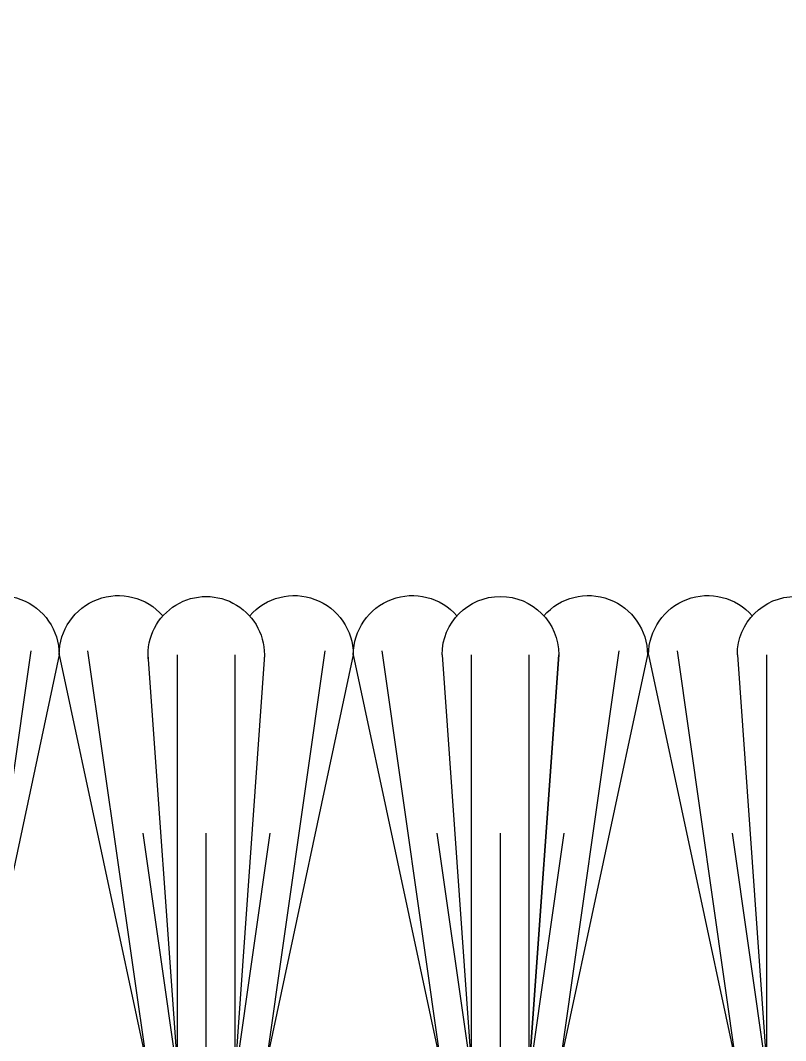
# Model space of a CAD drawing. Header units: inches. Extents: x -10.4 to 52.5, y 6.9 to 15.8.
# Drawn here: x 2.233 to 2.637, y 11.497 to 12.036 of the extents above; entities that cross this region are included whole.
import ezdxf

# ---------------------------------------------------------------- set-up
doc = ezdxf.new("R2010")
doc.units = ezdxf.units.IN
doc.header["$MEASUREMENT"] = 0
for name, color, linetype in [('Conditions', 1, 'Continuous'), ('Metals', 7, 'Continuous'), ('TEXT', 2, 'Continuous')]:
    doc.layers.add(name, color=color, linetype=linetype)
doc.styles.add('ARIAL', font='arial.ttf')
doc.dimstyles.new('Arial', dxfattribs={"dimtxt": 0.1875, "dimasz": 0.1875, "dimexe": 0.1875, "dimexo": 0.1875, "dimgap": 0.1875, "dimtad": 0, "dimtih": 1, "dimtoh": 1, "dimdec": 4, "dimzin": 3, "dimdsep": 46, "dimlunit": 4, "dimtxsty": 'ARIAL', "dimcen": 0.1875, "dimadec": 0, "dimazin": 0, "dimtfac": 1, "dimtdec": 4, "dimtofl": 0, "dimtmove": 0, "dimatfit": 3, "dimfxl": 0, "dimfrac": 2, "dimtolj": 1, "dimtzin": 0, "dimarcsym": 0})

# ---------------------------------------------------------------- blocks, each defined once
blk = doc.blocks.new('carpet-teeth2')
for points in [[(1.048473090206675, 1.252655573652451), (1.095228402348998, 1.033480383772204)], [(1.063520717817707, 1.254801064495195), (1.095076621916033, 1.033480383772204)], [(1.110973090206675, 1.033480383772205), (1.110973090206675, 1.252655573652451)], [(1.141372710446184, 1.033480383772205), (1.141372710446184, 1.252655573652451)], [(1.156997710446184, 1.252655573652451), (1.141372710446184, 1.033480383772205)], [(1.203872710446184, 1.252655573652451), (1.15711739830386, 1.033480383772204)], [(1.188825082835152, 1.254801064495195), (1.157269178736825, 1.033480383772204)], [(1.203872710446184, 1.25265557365245), (1.250628022588507, 1.033480383772204)], [(1.218920338057216, 1.254801064495194), (1.250476242155542, 1.033480383772204)], [(1.250747710446184, 1.25265557365245), (1.266372710446184, 1.033480383772204)], [(1.266372710446184, 1.033480383772204), (1.266372710446184, 1.25265557365245)], [(1.296772330685693, 1.033480383772204), (1.296772330685693, 1.25265557365245)], [(1.312397330685693, 1.25265557365245), (1.296772330685693, 1.033480383772204)], [(1.359272330685693, 1.25265557365245), (1.31251701854337, 1.033480383772204)], [(1.344224703074661, 1.254801064495194), (1.312668798976335, 1.033480383772204)], [(1.359272330685693, 1.25265557365245), (1.406027642828016, 1.033480383772204)], [(1.374319958296725, 1.254801064495194), (1.405875862395051, 1.033480383772204)], [(1.77859619140422, 1.25265557365245), (1.76297119140422, 1.033480383772205)], [(1.76297119140422, 1.033480383772205), (1.76297119140422, 1.25265557365245)], [(1.82547119140422, 1.25265557365245), (1.778715879261897, 1.033480383772204)], [(1.810423563793188, 1.254801064495194), (1.779173563793188, 1.035625874614949)], [(1.092607652811616, 1.158480383772205), (1.110430153625391, 1.033480383772204)], [(1.126172900326429, 1.033480383772205), (1.126172900326429, 1.158480383772205)], [(1.159738147841243, 1.158480383772205), (1.14252745522412, 1.037771365457693)], [(1.248007273051125, 1.158480383772204), (1.2658297738649, 1.033480383772204)], [(1.281572520565938, 1.033480383772204), (1.281572520565938, 1.158480383772204)], [(1.315137768080752, 1.158480383772204), (1.297315267266977, 1.033480383772204)], [(1.781336628799279, 1.158480383772204), (1.763514127985504, 1.033480383772204)]]:
    blk.add_lwpolyline(points)
blk.add_lwpolyline([(1.095348090206675, 1.252655573652451), (1.110973090206675, 1.033480383772205)], close=True)
for centre, radius, start, end in [((1.079723090206675, 1.252655573652451), 0.03125, 41.21099987859555, 180), ((1.126172900326429, 1.252655573652451), 0.03082481011975458, 0, 180), ((1.172622710446184, 1.252655573652451), 0.03125, 0, 138.7890001214045), ((1.235122710446184, 1.25265557365245), 0.03125, 41.21099987859555, 180), ((1.281572520565938, 1.25265557365245), 0.03074677751079152, 355.9222823678984, 184.0777176321016), ((1.328022330685693, 1.25265557365245), 0.03125, 0, 138.7890001214045), ((1.390522330685693, 1.25265557365245), 0.03125, 41.21099987859555, 180), ((1.747771381284466, 1.25265557365245), 0.03082481011975458, 0, 180), ((1.79422119140422, 1.25265557365245), 0.03125, 0, 138.7890001214045)]:
    blk.add_arc(centre, radius, start, end)
blk = doc.blocks.new('CARPET')
at = {"layer": 'Conditions'}
for p in [(1.773819257657615, 5.912026759334191), (2.551430834668844, 5.912026759334191)]:
    blk.add_blockref('carpet-teeth2', p, dxfattribs=at)

msp = doc.modelspace()

# ---------------------------------------------------------------- block references
at = {"layer": 'Metals', "xscale": -1}
msp.add_blockref('CARPET', (6.16381865752196, 4.535811013102546), dxfattribs=at)

# ---------------------------------------------------------------- leaders
at = {"layer": 'TEXT'}
msp.add_leader([(1.87083718934762, 11.26519609122778), (2.395673956677243, 12.57445734386799), (2.459642214813933, 12.57445734386799)], dimstyle='Arial', dxfattribs=at)

doc.saveas('drawing.dxf')
